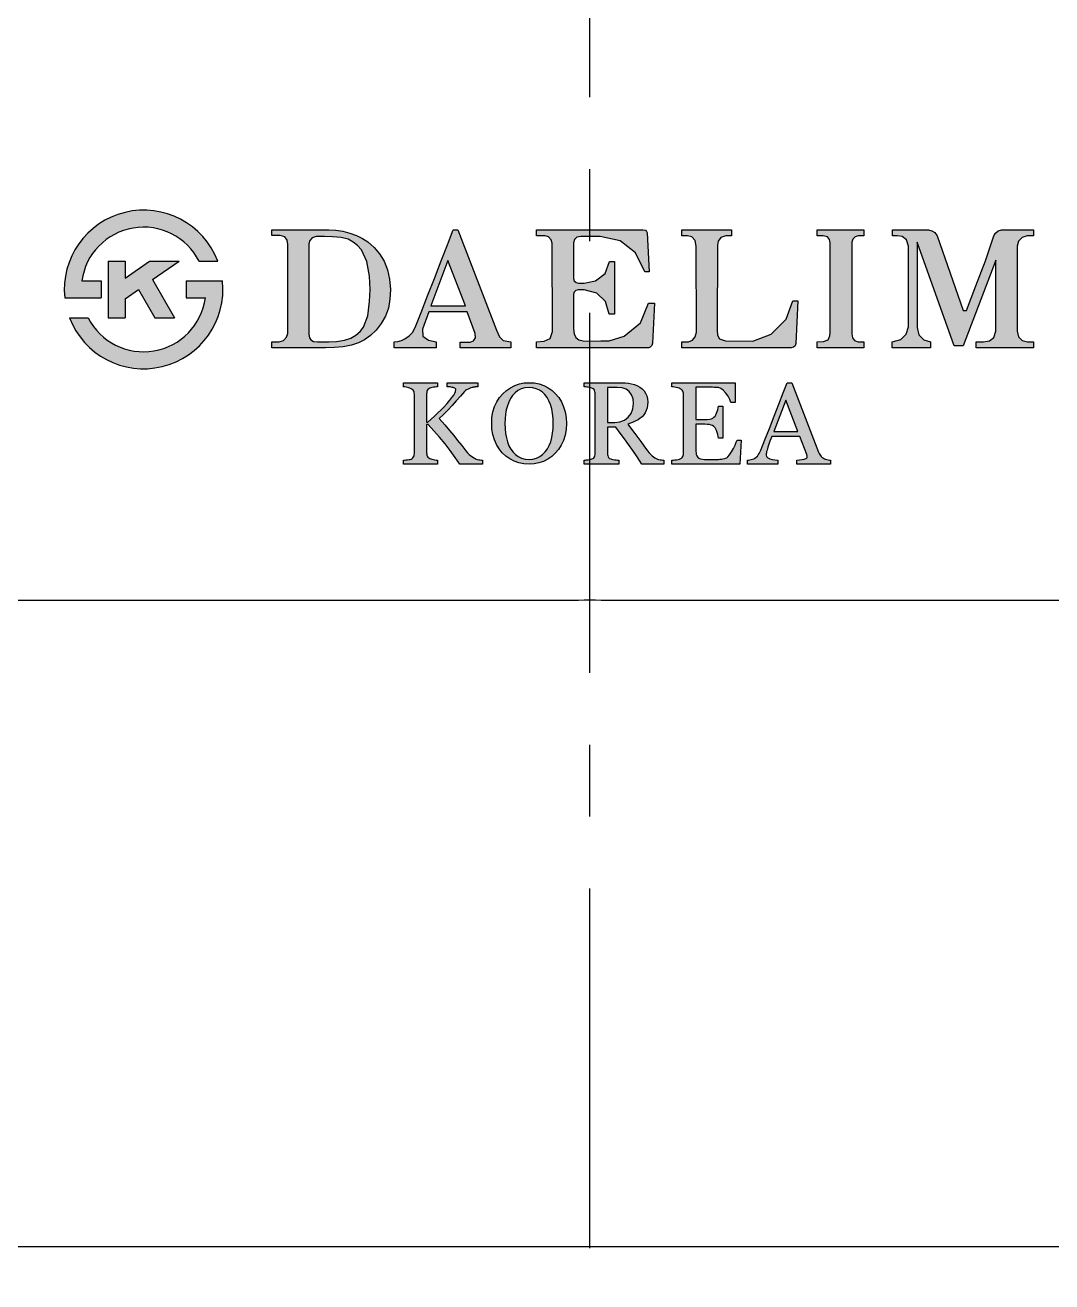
# Model space of a CAD drawing. Header units: millimetres. Extents: x 14523 to 15117, y 3069 to 3489.
# Drawn here: x 14933.54 to 14956.18, y 3210.59 to 3238.32 of the extents above; entities that cross this region are included whole.
import ezdxf

# ---------------------------------------------------------------- set-up
doc = ezdxf.new("R2010")
doc.units = ezdxf.units.MM
doc.header["$LTSCALE"] = 0.25
doc.linetypes.add('CENTER', pattern=[50.8, 31.75, -6.35, 6.35, -6.35])
doc.layers.get('0').update_dxf_attribs({"color": 2})
for name, color, linetype in [('CENTER', 1, 'CENTER'), ('D', 2, 'Continuous'), ('DWG', 7, 'Continuous')]:
    doc.layers.add(name, color=color, linetype=linetype)

# ---------------------------------------------------------------- blocks, each defined once
blk = doc.blocks.new('A$C1C43277A')
at = {"layer": 'D'}
h = blk.add_hatch(color=256, dxfattribs=at)
h.paths.add_polyline_path([(3.49, 4.045), (2.687, 4.045), (2.687, 3.67), (3.112, 3.67, -0.734082), (0.525, 3.232), (0.115, 3.232, 0.878721)])
h.paths.add_polyline_path([(2, 3.232), (2.433, 3.232), (1.947, 4.073), (2.362, 4.364), (1.709, 4.364), (1.344, 4.109), (1.344, 4.364), (0.969, 4.364), (0.969, 3.232), (1.344, 3.232), (1.344, 3.651), (1.639, 3.857)])
h.paths.add_polyline_path([(2.362, 4.364), (2.531, 4.482), (1.877, 4.482), (1.709, 4.364)], flags=17)
h.paths.add_polyline_path([(1.344, 4.364), (1.344, 4.482), (0.969, 4.482), (0.969, 4.364)], flags=17)
h.paths.add_polyline_path([(0.812, 3.67), (0.812, 4.045), (0.388, 4.045, -0.0602), (0.472, 4.364), (0.075, 4.364, 0.100585), (0.01, 3.67)])
h.paths.add_polyline_path([(2.975, 4.482), (3.385, 4.482, 0.714944), (0.075, 4.364), (0.472, 4.364, -0.645362)])
h = blk.add_hatch(color=256, dxfattribs=at)
h.paths.add_polyline_path([(5.764, 2.572), (5.954, 2.575), (6.153, 2.589), (6.336, 2.625), (6.489, 2.68), (6.623, 2.749), (6.754, 2.839), (6.88, 2.959), (6.991, 3.106), (7.083, 3.265), (7.149, 3.442), (7.183, 3.641), (7.193, 3.857), (7.176, 4.085), (7.129, 4.292), (7.1, 4.365), (6.695, 4.365), (6.731, 4.148), (6.744, 3.859), (6.736, 3.588), (6.698, 3.274), (6.603, 3.026), (6.524, 2.931), (6.43, 2.847), (6.321, 2.781), (6.178, 2.736), (6.005, 2.711), (5.837, 2.704), (5.704, 2.702), (5.585, 2.701), (5.495, 2.706), (5.441, 2.743), (5.409, 2.787), (5.398, 2.869), (5.398, 4.364), (4.929, 4.364), (4.929, 2.887), (4.902, 2.801), (4.833, 2.731), (4.74, 2.702), (4.579, 2.703), (4.579, 2.572)])
h.paths.add_polyline_path([(5.398, 4.364), (5.398, 4.865), (5.414, 4.935), (5.465, 4.996), (5.557, 5.022), (5.622, 5.023), (5.686, 5.024), (5.742, 5.024), (5.916, 5.021), (6.106, 5.006), (6.262, 4.965), (6.374, 4.902), (6.471, 4.825), (6.558, 4.734), (6.676, 4.476), (6.695, 4.365), (7.1, 4.365), (7.054, 4.478), (6.956, 4.643), (6.836, 4.785), (6.695, 4.905), (6.576, 4.981), (6.444, 5.046), (6.299, 5.1), (6.147, 5.141), (5.993, 5.164), (5.837, 5.172), (4.579, 5.172), (4.579, 5.049), (4.761, 5.048), (4.862, 5.02), (4.915, 4.948), (4.929, 4.848), (4.929, 4.364)])
h = blk.add_hatch(color=256, dxfattribs=at)
h.paths.add_polyline_path([(9.063, 2.886), (9.072, 2.792), (9.028, 2.724), (8.956, 2.697), (8.73, 2.696), (8.73, 2.572), (9.849, 2.572), (9.849, 2.701), (9.683, 2.73), (9.598, 2.815), (9.537, 2.961), (8.995, 4.365), (8.514, 4.365), (8.852, 3.496), (8.082, 3.496), (8.413, 4.365), (8.266, 4.365), (8.164, 4.101), (8.013, 3.713), (7.871, 3.352), (7.737, 3.017), (7.681, 2.908), (7.611, 2.834), (7.512, 2.764), (7.439, 2.733), (7.354, 2.712), (7.274, 2.701), (7.274, 2.572), (8.206, 2.572), (8.206, 2.701), (8.031, 2.735), (7.91, 2.826), (7.899, 2.981), (8.043, 3.365), (8.888, 3.365)])
h.paths.add_polyline_path([(8.995, 4.365), (8.683, 5.172), (8.58, 5.172), (8.452, 4.845), (8.314, 4.487), (8.266, 4.365), (8.413, 4.365), (8.463, 4.496), (8.514, 4.365)])
blk.add_hatch(color=256, dxfattribs=at).paths.add_polyline_path([(12.89, 2.572), (12.065, 2.572), (11.24, 2.572), (10.416, 2.572), (10.416, 2.702), (10.584, 2.717), (10.717, 2.773), (10.771, 2.926), (10.762, 4.876), (10.74, 4.955), (10.684, 5.015), (10.61, 5.04), (10.416, 5.042), (10.416, 5.172), (12.77, 5.172), (12.817, 5.162), (12.845, 5.139), (12.856, 5.106), (12.9, 4.248), (12.802, 4.248), (12.597, 4.664), (12.258, 4.932), (11.821, 5.028), (11.395, 5.028), (11.305, 5.008), (11.251, 4.96), (11.231, 4.887), (11.231, 4.1), (11.248, 4.049), (11.289, 4.01), (11.339, 3.994), (11.469, 3.994), (11.717, 4.047), (11.928, 4.207), (12.028, 4.477), (12.134, 4.477), (12.134, 3.312), (12.015, 3.312), (11.938, 3.589), (11.745, 3.777), (11.469, 3.846), (11.337, 3.846), (11.284, 3.831), (11.247, 3.797), (11.231, 3.752), (11.231, 3.065), (11.233, 2.992), (11.238, 2.931), (11.247, 2.88), (11.286, 2.799), (11.353, 2.743), (11.445, 2.722), (11.595, 2.719), (11.836, 2.721), (12.017, 2.722), (12.352, 2.829), (12.71, 3.119), (12.887, 3.553), (13.019, 3.553), (12.978, 2.673), (12.961, 2.622), (12.924, 2.586)])
h = blk.add_hatch(color=256, dxfattribs=at)
h.paths.add_polyline_path([(16.033, 2.572), (16.084, 2.582), (16.119, 2.611), (16.134, 2.665), (16.183, 3.608), (16.069, 3.608), (15.925, 3.201), (15.593, 2.87), (15.188, 2.719), (14.588, 2.722), (14.455, 2.765), (14.408, 2.85), (14.403, 2.96), (14.405, 4.365), (13.942, 4.365), (13.943, 2.911), (13.919, 2.812), (13.857, 2.74), (13.768, 2.702), (13.619, 2.702), (13.619, 2.572)])
h.paths.add_polyline_path([(14.405, 4.365), (14.405, 4.836), (14.42, 4.922), (14.481, 5.003), (14.59, 5.041), (14.717, 5.042), (14.717, 5.172), (13.619, 5.172), (13.619, 5.042), (13.748, 5.041), (13.84, 5.015), (13.913, 4.939), (13.941, 4.812), (13.942, 4.365)])
h = blk.add_hatch(color=256, dxfattribs=at)
h.paths.add_polyline_path([(19.628, 2.614), (19.826, 2.614), (20.498, 4.366), (20.271, 4.366), (20.107, 3.939), (19.897, 3.394), (19.83, 3.392), (19.489, 4.366), (19.001, 4.366)])
h.paths.add_polyline_path([(19.489, 4.366), (19.253, 5.042), (19.202, 5.112), (19.136, 5.154), (19.06, 5.172), (18.27, 5.172), (18.27, 5.042), (18.372, 5.043), (18.483, 5.024), (18.58, 4.953), (18.621, 4.809), (18.621, 4.366), (18.809, 4.366), (18.809, 4.903), (19.001, 4.366)])
h.paths.add_polyline_path([(19.105, 2.572), (19.105, 2.702), (18.962, 2.746), (18.852, 2.854), (18.809, 3.015), (18.809, 3.323), (18.809, 4.366), (18.621, 4.366), (18.62, 3.033), (18.572, 2.867), (18.45, 2.753), (18.261, 2.702), (18.261, 2.572)])
h.paths.add_polyline_path([(21.378, 2.572), (21.378, 2.702), (21.244, 2.703), (21.127, 2.731), (21.049, 2.812), (21.021, 2.939), (21.021, 4.366), (20.549, 4.366), (20.544, 2.939), (20.506, 2.799), (20.408, 2.723), (20.272, 2.701), (20.112, 2.702), (20.112, 2.572)])
h.paths.add_polyline_path([(21.021, 4.366), (21.021, 4.813), (21.049, 4.926), (21.125, 5.006), (21.24, 5.039), (21.378, 5.042), (21.378, 5.172), (20.67, 5.172), (20.6, 5.148), (20.54, 5.102), (20.505, 5.041), (20.318, 4.488), (20.271, 4.366), (20.498, 4.366), (20.549, 4.5), (20.549, 4.366)])
h.paths.add_polyline_path([(17.638, 2.572), (17.638, 2.702), (17.513, 2.703), (17.43, 2.729), (17.384, 2.79), (17.369, 2.876), (17.371, 4.366), (16.891, 4.366), (16.891, 2.915), (16.886, 2.835), (16.848, 2.747), (16.746, 2.705), (16.603, 2.702), (16.603, 2.572)])
h.paths.add_polyline_path([(17.371, 4.366), (17.372, 4.903), (17.391, 4.97), (17.441, 5.021), (17.511, 5.041), (17.638, 5.042), (17.638, 5.172), (16.603, 5.172), (16.603, 5.042), (16.74, 5.041), (16.832, 5.016), (16.878, 4.956), (16.891, 4.887), (16.891, 4.366)])
h = blk.add_hatch(color=256, dxfattribs=at)
h.paths.add_polyline_path([(10.963, 0.421), (11.013, 0.527), (11.049, 0.642), (11.071, 0.766), (11.078, 0.898), (11.071, 1.03), (11.05, 1.154), (11.014, 1.269), (10.966, 1.376), (10.906, 1.471), (10.836, 1.556), (10.758, 1.627), (10.671, 1.687), (10.575, 1.736), (10.472, 1.772), (10.364, 1.793), (10.252, 1.8), (10.144, 1.793), (10.039, 1.772), (9.937, 1.737), (9.841, 1.689), (9.753, 1.628), (9.673, 1.556), (9.602, 1.471), (9.541, 1.376), (9.493, 1.272), (9.456, 1.157), (9.434, 1.033), (9.427, 0.898), (9.434, 0.773), (9.455, 0.654), (9.489, 0.54), (9.536, 0.433), (9.593, 0.338), (9.661, 0.255), (9.738, 0.18), (9.825, 0.118), (9.921, 0.067), (10.026, 0.03), (10.136, 0.008), (10.252, 0), (10.363, 0.007), (10.468, 0.028), (10.57, 0.063), (10.665, 0.111), (10.752, 0.171), (10.831, 0.242), (10.903, 0.326)])
h.paths.add_polyline_path([(10.754, 0.587), (10.73, 0.498), (10.697, 0.415), (10.656, 0.338), (10.608, 0.271), (10.551, 0.214), (10.486, 0.169), (10.414, 0.135), (10.336, 0.115), (10.252, 0.108), (10.165, 0.114), (10.086, 0.134), (10.015, 0.168), (9.953, 0.213), (9.898, 0.268), (9.851, 0.334), (9.809, 0.41), (9.776, 0.494), (9.752, 0.584), (9.734, 0.681), (9.723, 0.786), (9.72, 0.898), (9.723, 1.001), (9.733, 1.102), (9.749, 1.198), (9.773, 1.29), (9.803, 1.373), (9.84, 1.448), (9.887, 1.517), (9.942, 1.576), (10.006, 1.626), (10.078, 1.663), (10.161, 1.685), (10.252, 1.692), (10.336, 1.686), (10.412, 1.667), (10.483, 1.635), (10.546, 1.591), (10.601, 1.538), (10.649, 1.474), (10.69, 1.4), (10.724, 1.316), (10.751, 1.222), (10.77, 1.121), (10.781, 1.013), (10.785, 0.898), (10.782, 0.787), (10.772, 0.684)], flags=16)
h.paths.add_polyline_path([(8.399, 0.449), (8.514, 0.3), (8.622, 0.15), (8.723, 0), (9.228, 0), (9.228, 0.09), (9.204, 0.092), (9.176, 0.095), (9.145, 0.1), (9.114, 0.107), (9.086, 0.115), (9.063, 0.126), (9.035, 0.141), (9.004, 0.162), (8.969, 0.187), (8.933, 0.218), (8.896, 0.254), (8.86, 0.297), (8.767, 0.414), (8.677, 0.526), (8.591, 0.633), (8.5, 0.745), (8.393, 0.87), (8.272, 1.008), (8.366, 1.099), (8.46, 1.195), (8.554, 1.298), (8.647, 1.402), (8.738, 1.505), (8.827, 1.605), (8.849, 1.626), (8.875, 1.644), (8.905, 1.66), (8.936, 1.674), (8.967, 1.684), (8.997, 1.692), (9.014, 1.696), (9.029, 1.699), (9.043, 1.701), (9.054, 1.703), (9.066, 1.705), (9.078, 1.706), (9.089, 1.707), (9.098, 1.708), (9.111, 1.709), (9.124, 1.71), (9.124, 1.8), (8.449, 1.8), (8.449, 1.71), (8.462, 1.709), (8.477, 1.708), (8.494, 1.707), (8.514, 1.705), (8.535, 1.702), (8.558, 1.697), (8.577, 1.692), (8.595, 1.685), (8.612, 1.678), (8.625, 1.669), (8.633, 1.659), (8.635, 1.647), (8.63, 1.609), (8.615, 1.568), (8.589, 1.524), (8.552, 1.473), (8.503, 1.411), (8.442, 1.34), (8.38, 1.27), (8.313, 1.201), (8.242, 1.131), (8.168, 1.062), (8.093, 0.995), (8.017, 0.93), (7.992, 0.93), (7.992, 1.551), (7.994, 1.579), (7.999, 1.604), (8.007, 1.629), (8.02, 1.65), (8.04, 1.667), (8.066, 1.68), (8.086, 1.686), (8.112, 1.692), (8.144, 1.699), (8.178, 1.704), (8.207, 1.708), (8.233, 1.71), (8.233, 1.8), (7.486, 1.8), (7.486, 1.71), (7.511, 1.707), (7.538, 1.702), (7.568, 1.695), (7.598, 1.686), (7.625, 1.676), (7.649, 1.666), (7.675, 1.651), (7.694, 1.633), (7.707, 1.614), (7.715, 1.591), (7.72, 1.566), (7.722, 1.539), (7.722, 0.24), (7.72, 0.211), (7.714, 0.185), (7.704, 0.162), (7.691, 0.142), (7.672, 0.126), (7.649, 0.113), (7.631, 0.107), (7.604, 0.102), (7.571, 0.098), (7.536, 0.095), (7.508, 0.092), (7.486, 0.09), (7.486, 0), (8.233, 0), (8.233, 0.09), (8.206, 0.092), (8.176, 0.097), (8.141, 0.104), (8.108, 0.112), (8.083, 0.119), (8.066, 0.126), (8.041, 0.14), (8.021, 0.158), (8.008, 0.179), (7.999, 0.202), (7.994, 0.227), (7.992, 0.254), (7.992, 0.88), (8.025, 0.88), (8.153, 0.739), (8.278, 0.595)])
h = blk.add_hatch(color=256, dxfattribs=at)
h.paths.add_polyline_path([(14.897, 0), (14.931, 0.53), (14.84, 0.53), (14.823, 0.484), (14.796, 0.424), (14.758, 0.348), (14.716, 0.273), (14.675, 0.211), (14.636, 0.164), (14.618, 0.15), (14.594, 0.137), (14.563, 0.127), (14.529, 0.12), (14.495, 0.113), (14.463, 0.109), (14.429, 0.106), (14.391, 0.104), (14.348, 0.104), (14.305, 0.104), (14.268, 0.104), (14.237, 0.104), (14.173, 0.105), (14.118, 0.107), (14.075, 0.111), (14.039, 0.118), (14.009, 0.128), (13.985, 0.142), (13.965, 0.161), (13.95, 0.184), (13.94, 0.213), (13.934, 0.248), (13.93, 0.291), (13.929, 0.341), (13.929, 0.882), (14.132, 0.882), (14.183, 0.88), (14.228, 0.875), (14.265, 0.866), (14.297, 0.853), (14.327, 0.831), (14.354, 0.802), (14.37, 0.777), (14.385, 0.745), (14.4, 0.704), (14.413, 0.659), (14.422, 0.616), (14.428, 0.575), (14.523, 0.575), (14.523, 1.279), (14.428, 1.279), (14.422, 1.242), (14.413, 1.203), (14.402, 1.163), (14.388, 1.124), (14.372, 1.092), (14.354, 1.064), (14.33, 1.038), (14.303, 1.018), (14.275, 1.003), (14.239, 0.993), (14.191, 0.986), (14.132, 0.984), (13.929, 0.984), (13.929, 1.7), (14.212, 1.7), (14.257, 1.7), (14.298, 1.699), (14.336, 1.697), (14.371, 1.695), (14.402, 1.693), (14.43, 1.69), (14.482, 1.672), (14.535, 1.632), (14.591, 1.571), (14.64, 1.5), (14.677, 1.432), (14.7, 1.366), (14.796, 1.366), (14.796, 1.8), (13.402, 1.8), (13.402, 1.71), (13.428, 1.707), (13.458, 1.702), (13.494, 1.695), (13.53, 1.686), (13.561, 1.676), (13.587, 1.666), (13.613, 1.651), (13.632, 1.633), (13.645, 1.613), (13.653, 1.59), (13.657, 1.566), (13.659, 1.539), (13.659, 0.245), (13.657, 0.215), (13.652, 0.19), (13.643, 0.168), (13.63, 0.149), (13.611, 0.132), (13.587, 0.118), (13.569, 0.112), (13.541, 0.107), (13.504, 0.101), (13.465, 0.096), (13.431, 0.092), (13.402, 0.09), (13.402, 0)])
h.paths.add_polyline_path([(12.634, 0.161), (12.738, 0), (13.223, 0), (13.223, 0.09), (13.199, 0.092), (13.171, 0.095), (13.14, 0.1), (13.109, 0.107), (13.081, 0.115), (13.058, 0.126), (13.028, 0.142), (12.998, 0.162), (12.968, 0.184), (12.937, 0.213), (12.903, 0.251), (12.867, 0.297), (12.786, 0.406), (12.714, 0.504), (12.651, 0.59), (12.587, 0.676), (12.513, 0.775), (12.43, 0.887), (12.492, 0.907), (12.551, 0.929), (12.606, 0.955), (12.657, 0.983), (12.702, 1.014), (12.743, 1.049), (12.77, 1.079), (12.77, 1.637), (12.745, 1.664), (12.696, 1.701), (12.64, 1.733), (12.579, 1.758), (12.514, 1.777), (12.446, 1.79), (12.375, 1.797), (12.3, 1.8), (11.469, 1.8), (11.469, 1.71), (11.495, 1.707), (11.523, 1.703), (11.555, 1.698), (11.587, 1.691), (11.615, 1.684), (11.638, 1.677), (11.665, 1.663), (11.685, 1.646), (11.697, 1.625), (11.705, 1.601), (11.709, 1.575), (11.71, 1.546), (11.71, 0.245), (11.708, 0.214), (11.703, 0.187), (11.693, 0.164), (11.679, 0.144), (11.661, 0.128), (11.638, 0.116), (11.619, 0.109), (11.592, 0.104), (11.557, 0.099), (11.522, 0.095), (11.493, 0.092), (11.469, 0.09), (11.469, 0), (12.23, 0), (12.23, 0.09), (12.202, 0.092), (12.17, 0.095), (12.134, 0.099), (12.1, 0.104), (12.073, 0.11), (12.054, 0.116), (12.027, 0.129), (12.007, 0.146), (11.994, 0.167), (11.987, 0.19), (11.982, 0.216), (11.981, 0.245), (11.981, 0.816), (12.165, 0.816), (12.263, 0.687), (12.357, 0.56), (12.447, 0.436), (12.537, 0.306)])
h.paths.add_polyline_path([(12.354, 0.975), (12.257, 0.937), (12.147, 0.925), (11.981, 0.925), (11.981, 1.697), (12.196, 1.697), (12.302, 1.687), (12.39, 1.655), (12.461, 1.602), (12.513, 1.53), (12.545, 1.444), (12.555, 1.342), (12.542, 1.223), (12.503, 1.121), (12.438, 1.037)], flags=16)
h.paths.add_polyline_path([(12.837, 1.187), (12.854, 1.243), (12.865, 1.305), (12.869, 1.371), (12.863, 1.445), (12.848, 1.51), (12.822, 1.569), (12.787, 1.62), (12.77, 1.637), (12.77, 1.079), (12.781, 1.091), (12.812, 1.137)], flags=17)
h = blk.add_hatch(color=256, dxfattribs=at)
h.paths.add_polyline_path([(16.898, 0), (16.898, 0.089), (16.875, 0.091), (16.85, 0.095), (16.82, 0.102), (16.791, 0.11), (16.767, 0.12), (16.745, 0.131), (16.719, 0.151), (16.697, 0.17), (16.679, 0.19), (16.664, 0.212), (16.65, 0.239), (16.637, 0.269), (16.045, 1.8), (15.945, 1.8), (15.857, 1.573), (15.761, 1.326), (15.657, 1.058), (15.552, 0.79), (15.454, 0.54), (15.362, 0.308), (15.344, 0.268), (15.326, 0.234), (15.308, 0.206), (15.287, 0.181), (15.261, 0.158), (15.23, 0.135), (15.208, 0.123), (15.181, 0.112), (15.15, 0.103), (15.12, 0.096), (15.093, 0.092), (15.069, 0.089), (15.069, 0), (15.737, 0), (15.737, 0.089), (15.673, 0.095), (15.614, 0.105), (15.559, 0.121), (15.516, 0.142), (15.489, 0.168), (15.481, 0.199), (15.481, 0.214), (15.483, 0.233), (15.487, 0.254), (15.492, 0.279), (15.5, 0.308), (15.509, 0.342), (15.521, 0.379), (15.534, 0.419), (15.549, 0.462), (15.565, 0.508), (15.584, 0.558), (15.606, 0.614), (16.227, 0.614), (16.375, 0.217), (16.38, 0.203), (16.383, 0.183), (16.385, 0.168), (16.385, 0.16), (16.378, 0.143), (16.357, 0.127), (16.321, 0.114), (16.274, 0.103), (16.22, 0.094), (16.159, 0.089), (16.159, 0)])
h.paths.add_polyline_path([(16.182, 0.725), (15.649, 0.725), (15.913, 1.414)], flags=16)
at = {"color": 2}
for p, q in [((4.579, 5.049), (4.579, 5.172)), ((4.579, 5.172), (5.837, 5.172)), ((4.761, 5.048), (4.579, 5.049)), ((4.862, 5.02), (4.761, 5.048)), ((4.915, 4.948), (4.862, 5.02)), ((5.465, 4.996), (5.414, 4.935)), ((5.557, 5.022), (5.465, 4.996)), ((5.622, 5.023), (5.557, 5.022)), ((5.686, 5.024), (5.622, 5.023)), ((5.742, 5.024), (5.686, 5.024)), ((5.916, 5.021), (5.742, 5.024)), ((5.837, 5.172), (5.993, 5.164)), ((6.106, 5.006), (5.916, 5.021)), ((5.993, 5.164), (6.147, 5.141)), ((6.262, 4.965), (6.106, 5.006)), ((6.147, 5.141), (6.299, 5.1)), ((6.299, 5.1), (6.444, 5.046)), ((6.444, 5.046), (6.576, 4.981)), ((8.452, 4.845), (8.58, 5.172)), ((8.58, 5.172), (8.683, 5.172)), ((8.683, 5.172), (9.537, 2.961)), ((10.416, 5.172), (12.77, 5.172)), ((10.416, 5.042), (10.416, 5.172)), ((10.61, 5.04), (10.416, 5.042)), ((10.684, 5.015), (10.61, 5.04)), ((10.74, 4.955), (10.684, 5.015)), ((11.305, 5.008), (11.251, 4.96)), ((11.395, 5.028), (11.305, 5.008)), ((11.821, 5.028), (11.395, 5.028)), ((12.258, 4.932), (11.821, 5.028)), ((12.77, 5.172), (12.817, 5.162)), ((12.817, 5.162), (12.845, 5.139)), ((12.845, 5.139), (12.856, 5.106)), ((12.856, 5.106), (12.9, 4.248)), ((13.619, 5.172), (14.717, 5.172)), ((13.619, 5.042), (13.619, 5.172)), ((13.748, 5.041), (13.619, 5.042)), ((13.84, 5.015), (13.748, 5.041)), ((13.913, 4.939), (13.84, 5.015)), ((14.481, 5.003), (14.42, 4.922)), ((14.59, 5.041), (14.481, 5.003)), ((14.717, 5.042), (14.59, 5.041)), ((14.717, 5.172), (14.717, 5.042)), ((16.603, 5.172), (17.638, 5.172)), ((16.603, 5.042), (16.603, 5.172)), ((16.74, 5.041), (16.603, 5.042)), ((16.832, 5.016), (16.74, 5.041)), ((16.878, 4.956), (16.832, 5.016)), ((17.441, 5.021), (17.391, 4.97)), ((17.511, 5.041), (17.441, 5.021)), ((17.638, 5.042), (17.511, 5.041)), ((17.638, 5.172), (17.638, 5.042)), ((18.27, 5.172), (19.06, 5.172)), ((18.27, 5.042), (18.27, 5.172)), ((18.372, 5.043), (18.27, 5.042)), ((18.483, 5.024), (18.372, 5.043)), ((18.58, 4.953), (18.483, 5.024)), ((19.06, 5.172), (19.136, 5.154)), ((19.136, 5.154), (19.202, 5.112)), ((19.202, 5.112), (19.253, 5.042)), ((19.253, 5.042), (19.83, 3.392)), ((20.318, 4.488), (20.505, 5.041)), ((20.505, 5.041), (20.54, 5.102)), ((20.54, 5.102), (20.6, 5.148)), ((20.6, 5.148), (20.67, 5.172)), ((20.67, 5.172), (21.378, 5.172)), ((21.125, 5.006), (21.049, 4.926)), ((21.24, 5.039), (21.125, 5.006)), ((21.378, 5.042), (21.24, 5.039)), ((21.378, 5.172), (21.378, 5.042)), ((4.929, 4.848), (4.915, 4.948)), ((4.929, 2.887), (4.929, 4.848)), ((5.414, 4.935), (5.398, 4.865)), ((5.398, 4.865), (5.398, 2.869)), ((6.374, 4.902), (6.262, 4.965)), ((6.471, 4.825), (6.374, 4.902)), ((6.558, 4.734), (6.471, 4.825)), ((6.676, 4.476), (6.558, 4.734)), ((6.576, 4.981), (6.695, 4.905)), ((6.695, 4.905), (6.836, 4.785)), ((6.836, 4.785), (6.956, 4.643)), ((8.314, 4.487), (8.452, 4.845)), ((10.762, 4.876), (10.74, 4.955)), ((10.771, 2.926), (10.762, 4.876)), ((11.251, 4.96), (11.231, 4.887)), ((11.231, 4.887), (11.231, 4.1)), ((12.597, 4.664), (12.258, 4.932)), ((13.941, 4.812), (13.913, 4.939)), ((13.943, 2.911), (13.941, 4.812)), ((14.405, 4.836), (14.403, 2.96)), ((14.42, 4.922), (14.405, 4.836)), ((16.891, 4.887), (16.878, 4.956)), ((16.891, 2.915), (16.891, 4.887)), ((17.372, 4.903), (17.369, 2.876)), ((17.391, 4.97), (17.372, 4.903)), ((18.621, 4.809), (18.58, 4.953)), ((18.62, 3.033), (18.621, 4.809)), ((19.628, 2.614), (18.809, 4.903)), ((18.809, 4.903), (18.809, 3.323)), ((21.049, 4.926), (21.021, 4.813)), ((21.021, 4.813), (21.021, 2.939)), ((6.731, 4.148), (6.676, 4.476)), ((6.956, 4.643), (7.054, 4.478)), ((7.054, 4.478), (7.129, 4.292)), ((8.463, 4.496), (8.082, 3.496)), ((8.164, 4.101), (8.314, 4.487)), ((8.852, 3.496), (8.463, 4.496)), ((11.928, 4.207), (12.028, 4.477)), ((12.028, 4.477), (12.134, 4.477)), ((12.134, 4.477), (12.134, 3.312)), ((12.802, 4.248), (12.597, 4.664)), ((20.549, 4.5), (19.826, 2.614)), ((20.107, 3.939), (20.318, 4.488)), ((20.544, 2.939), (20.549, 4.5)), ((7.129, 4.292), (7.176, 4.085)), ((11.717, 4.047), (11.928, 4.207)), ((12.9, 4.248), (12.802, 4.248)), ((6.744, 3.859), (6.731, 4.148)), ((7.176, 4.085), (7.193, 3.857)), ((8.013, 3.713), (8.164, 4.101)), ((11.231, 4.1), (11.248, 4.049)), ((11.248, 4.049), (11.289, 4.01)), ((11.289, 4.01), (11.339, 3.994)), ((11.339, 3.994), (11.469, 3.994)), ((11.469, 3.994), (11.717, 4.047)), ((19.897, 3.394), (20.107, 3.939)), ((6.736, 3.588), (6.744, 3.859)), ((7.183, 3.641), (7.149, 3.442)), ((7.193, 3.857), (7.183, 3.641)), ((7.871, 3.352), (8.013, 3.713)), ((11.247, 3.797), (11.231, 3.752)), ((11.231, 3.752), (11.231, 3.065)), ((11.284, 3.831), (11.247, 3.797)), ((11.337, 3.846), (11.284, 3.831)), ((11.469, 3.846), (11.337, 3.846)), ((11.745, 3.777), (11.469, 3.846)), ((11.938, 3.589), (11.745, 3.777)), ((15.925, 3.201), (16.069, 3.608)), ((16.069, 3.608), (16.183, 3.608)), ((16.183, 3.608), (16.134, 2.665)), ((6.698, 3.274), (6.736, 3.588)), ((7.149, 3.442), (7.083, 3.265)), ((7.737, 3.017), (7.871, 3.352)), ((8.043, 3.365), (7.899, 2.981)), ((8.888, 3.365), (8.043, 3.365)), ((8.082, 3.496), (8.852, 3.496)), ((9.063, 2.886), (8.888, 3.365)), ((12.015, 3.312), (11.938, 3.589)), ((12.71, 3.119), (12.887, 3.553)), ((12.887, 3.553), (13.019, 3.553)), ((13.019, 3.553), (12.978, 2.673)), ((19.83, 3.392), (19.897, 3.394)), ((6.603, 3.026), (6.698, 3.274)), ((6.991, 3.106), (6.88, 2.959)), ((7.083, 3.265), (6.991, 3.106)), ((11.231, 3.065), (11.233, 2.992)), ((12.134, 3.312), (12.015, 3.312)), ((12.352, 2.829), (12.71, 3.119)), ((15.593, 2.87), (15.925, 3.201)), ((18.809, 3.323), (18.809, 3.015)), ((4.833, 2.731), (4.902, 2.801)), ((4.902, 2.801), (4.929, 2.887)), ((5.398, 2.869), (5.409, 2.787)), ((5.409, 2.787), (5.441, 2.743)), ((6.178, 2.736), (6.321, 2.781)), ((6.321, 2.781), (6.43, 2.847)), ((6.43, 2.847), (6.524, 2.931)), ((6.524, 2.931), (6.603, 3.026)), ((6.754, 2.839), (6.623, 2.749)), ((6.88, 2.959), (6.754, 2.839)), ((7.512, 2.764), (7.611, 2.834)), ((7.611, 2.834), (7.681, 2.908)), ((7.681, 2.908), (7.737, 3.017)), ((7.899, 2.981), (7.91, 2.826)), ((7.91, 2.826), (8.031, 2.735)), ((9.028, 2.724), (9.072, 2.792)), ((9.072, 2.792), (9.063, 2.886)), ((9.537, 2.961), (9.598, 2.815)), ((9.598, 2.815), (9.683, 2.73)), ((10.717, 2.773), (10.771, 2.926)), ((11.233, 2.992), (11.238, 2.931)), ((11.238, 2.931), (11.247, 2.88)), ((11.247, 2.88), (11.286, 2.799)), ((11.286, 2.799), (11.353, 2.743)), ((12.017, 2.722), (12.352, 2.829)), ((13.857, 2.74), (13.919, 2.812)), ((13.919, 2.812), (13.943, 2.911)), ((14.403, 2.96), (14.408, 2.85)), ((14.408, 2.85), (14.455, 2.765)), ((15.188, 2.719), (15.593, 2.87)), ((16.848, 2.747), (16.886, 2.835)), ((16.886, 2.835), (16.891, 2.915)), ((17.369, 2.876), (17.384, 2.79)), ((17.384, 2.79), (17.43, 2.729)), ((18.45, 2.753), (18.572, 2.867)), ((18.572, 2.867), (18.62, 3.033)), ((18.809, 3.015), (18.852, 2.854)), ((18.852, 2.854), (18.962, 2.746)), ((20.408, 2.723), (20.506, 2.799)), ((20.506, 2.799), (20.544, 2.939)), ((21.021, 2.939), (21.049, 2.812)), ((21.049, 2.812), (21.127, 2.731)), ((4.579, 2.703), (4.74, 2.702)), ((4.579, 2.572), (4.579, 2.703)), ((5.764, 2.572), (4.579, 2.572)), ((4.74, 2.702), (4.833, 2.731)), ((5.441, 2.743), (5.495, 2.706)), ((5.495, 2.706), (5.585, 2.701)), ((5.585, 2.701), (5.704, 2.702)), ((5.704, 2.702), (5.837, 2.704)), ((5.954, 2.575), (5.764, 2.572)), ((5.837, 2.704), (6.005, 2.711)), ((6.153, 2.589), (5.954, 2.575)), ((6.005, 2.711), (6.178, 2.736)), ((6.336, 2.625), (6.153, 2.589)), ((6.489, 2.68), (6.336, 2.625)), ((6.623, 2.749), (6.489, 2.68)), ((7.274, 2.701), (7.354, 2.712)), ((7.274, 2.572), (7.274, 2.701)), ((8.206, 2.572), (7.274, 2.572)), ((7.354, 2.712), (7.439, 2.733)), ((7.439, 2.733), (7.512, 2.764)), ((8.031, 2.735), (8.206, 2.701)), ((8.206, 2.701), (8.206, 2.572)), ((8.73, 2.696), (8.956, 2.697)), ((8.73, 2.572), (8.73, 2.696)), ((9.849, 2.572), (8.73, 2.572)), ((8.956, 2.697), (9.028, 2.724)), ((9.683, 2.73), (9.849, 2.701)), ((9.849, 2.701), (9.849, 2.572)), ((10.416, 2.702), (10.584, 2.717)), ((10.416, 2.572), (10.416, 2.702)), ((11.24, 2.572), (10.416, 2.572)), ((10.584, 2.717), (10.717, 2.773)), ((12.065, 2.572), (11.24, 2.572)), ((11.353, 2.743), (11.445, 2.722)), ((11.445, 2.722), (11.595, 2.719)), ((11.595, 2.719), (11.836, 2.721)), ((11.836, 2.721), (12.017, 2.722)), ((12.89, 2.572), (12.065, 2.572)), ((12.924, 2.586), (12.89, 2.572)), ((12.961, 2.622), (12.924, 2.586)), ((12.978, 2.673), (12.961, 2.622)), ((13.619, 2.702), (13.768, 2.702)), ((13.619, 2.572), (13.619, 2.702)), ((16.033, 2.572), (13.619, 2.572)), ((13.768, 2.702), (13.857, 2.74)), ((14.455, 2.765), (14.588, 2.722)), ((14.588, 2.722), (15.188, 2.719)), ((16.084, 2.582), (16.033, 2.572)), ((16.119, 2.611), (16.084, 2.582)), ((16.134, 2.665), (16.119, 2.611)), ((16.603, 2.702), (16.746, 2.705)), ((16.603, 2.572), (16.603, 2.702)), ((17.638, 2.572), (16.603, 2.572)), ((16.746, 2.705), (16.848, 2.747)), ((17.43, 2.729), (17.513, 2.703)), ((17.513, 2.703), (17.638, 2.702)), ((17.638, 2.702), (17.638, 2.572)), ((18.261, 2.702), (18.45, 2.753)), ((18.261, 2.572), (18.261, 2.702)), ((19.105, 2.572), (18.261, 2.572)), ((18.962, 2.746), (19.105, 2.702)), ((19.105, 2.702), (19.105, 2.572)), ((19.826, 2.614), (19.628, 2.614)), ((20.112, 2.702), (20.272, 2.701)), ((20.112, 2.572), (20.112, 2.702)), ((21.378, 2.572), (20.112, 2.572)), ((20.272, 2.701), (20.408, 2.723)), ((21.127, 2.731), (21.244, 2.703)), ((21.244, 2.703), (21.378, 2.702)), ((21.378, 2.702), (21.378, 2.572)), ((7.486, 1.8), (8.233, 1.8)), ((7.486, 1.71), (7.486, 1.8)), ((7.511, 1.707), (7.486, 1.71)), ((7.538, 1.702), (7.511, 1.707)), ((7.568, 1.695), (7.538, 1.702)), ((7.598, 1.686), (7.568, 1.695)), ((7.625, 1.676), (7.598, 1.686)), ((7.649, 1.666), (7.625, 1.676)), ((7.675, 1.651), (7.649, 1.666)), ((8.04, 1.667), (8.02, 1.65)), ((8.066, 1.68), (8.04, 1.667)), ((8.086, 1.686), (8.066, 1.68)), ((8.112, 1.692), (8.086, 1.686)), ((8.144, 1.699), (8.112, 1.692)), ((8.178, 1.704), (8.144, 1.699)), ((8.207, 1.708), (8.178, 1.704)), ((8.233, 1.71), (8.207, 1.708)), ((8.233, 1.8), (8.233, 1.71)), ((8.449, 1.8), (9.124, 1.8)), ((8.449, 1.71), (8.449, 1.8)), ((8.462, 1.709), (8.449, 1.71)), ((8.477, 1.708), (8.462, 1.709)), ((8.494, 1.707), (8.477, 1.708)), ((8.514, 1.705), (8.494, 1.707)), ((8.535, 1.702), (8.514, 1.705)), ((8.558, 1.697), (8.535, 1.702)), ((8.577, 1.692), (8.558, 1.697)), ((8.595, 1.685), (8.577, 1.692)), ((8.612, 1.678), (8.595, 1.685)), ((8.625, 1.669), (8.612, 1.678)), ((8.633, 1.659), (8.625, 1.669)), ((8.936, 1.674), (8.905, 1.66)), ((8.967, 1.684), (8.936, 1.674)), ((8.997, 1.692), (8.967, 1.684)), ((9.014, 1.696), (8.997, 1.692)), ((9.029, 1.699), (9.014, 1.696)), ((9.043, 1.701), (9.029, 1.699)), ((9.054, 1.703), (9.043, 1.701)), ((9.066, 1.705), (9.054, 1.703)), ((9.078, 1.706), (9.066, 1.705)), ((9.089, 1.707), (9.078, 1.706)), ((9.098, 1.708), (9.089, 1.707)), ((9.107, 1.709), (9.098, 1.708)), ((9.115, 1.709), (9.107, 1.709)), ((9.12, 1.71), (9.115, 1.709)), ((9.124, 1.71), (9.12, 1.71)), ((9.124, 1.8), (9.124, 1.71)), ((9.753, 1.628), (9.841, 1.689)), ((9.841, 1.689), (9.937, 1.737)), ((9.937, 1.737), (10.039, 1.772)), ((10.039, 1.772), (10.144, 1.793)), ((10.161, 1.685), (10.078, 1.663)), ((10.144, 1.793), (10.252, 1.8)), ((10.252, 1.692), (10.161, 1.685)), ((10.252, 1.8), (10.364, 1.793)), ((10.336, 1.686), (10.252, 1.692)), ((10.412, 1.667), (10.336, 1.686)), ((10.364, 1.793), (10.472, 1.772)), ((10.483, 1.635), (10.412, 1.667)), ((10.472, 1.772), (10.575, 1.736)), ((10.575, 1.736), (10.671, 1.687)), ((10.671, 1.687), (10.758, 1.627)), ((11.469, 1.8), (12.3, 1.8)), ((11.469, 1.71), (11.469, 1.8)), ((11.495, 1.707), (11.469, 1.71)), ((11.523, 1.703), (11.495, 1.707)), ((11.555, 1.698), (11.523, 1.703)), ((11.587, 1.691), (11.555, 1.698)), ((11.615, 1.684), (11.587, 1.691)), ((11.638, 1.677), (11.615, 1.684)), ((11.665, 1.663), (11.638, 1.677)), ((11.981, 1.697), (11.981, 0.925)), ((12.196, 1.697), (11.981, 1.697)), ((12.302, 1.687), (12.196, 1.697)), ((12.3, 1.8), (12.375, 1.797)), ((12.39, 1.655), (12.302, 1.687)), ((12.375, 1.797), (12.446, 1.79)), ((12.446, 1.79), (12.514, 1.777)), ((12.514, 1.777), (12.579, 1.758)), ((12.579, 1.758), (12.64, 1.733)), ((12.64, 1.733), (12.696, 1.701)), ((12.696, 1.701), (12.745, 1.664)), ((12.745, 1.664), (12.787, 1.62)), ((13.402, 1.8), (14.796, 1.8)), ((13.402, 1.71), (13.402, 1.8)), ((13.428, 1.707), (13.402, 1.71)), ((13.458, 1.702), (13.428, 1.707)), ((13.494, 1.695), (13.458, 1.702)), ((13.53, 1.686), (13.494, 1.695)), ((13.561, 1.676), (13.53, 1.686)), ((13.587, 1.666), (13.561, 1.676)), ((13.613, 1.651), (13.587, 1.666)), ((13.929, 1.7), (13.929, 0.984)), ((14.212, 1.7), (13.929, 1.7)), ((14.257, 1.7), (14.212, 1.7)), ((14.298, 1.699), (14.257, 1.7)), ((14.336, 1.697), (14.298, 1.699)), ((14.371, 1.695), (14.336, 1.697)), ((14.402, 1.693), (14.371, 1.695)), ((14.43, 1.69), (14.402, 1.693)), ((14.482, 1.672), (14.43, 1.69)), ((14.535, 1.632), (14.482, 1.672)), ((14.796, 1.8), (14.796, 1.366)), ((15.857, 1.573), (15.945, 1.8)), ((15.945, 1.8), (16.045, 1.8)), ((16.045, 1.8), (16.637, 0.269)), ((7.694, 1.633), (7.675, 1.651)), ((7.707, 1.614), (7.694, 1.633)), ((7.715, 1.591), (7.707, 1.614)), ((7.72, 1.566), (7.715, 1.591)), ((7.722, 1.539), (7.72, 1.566)), ((7.722, 0.24), (7.722, 1.539)), ((7.994, 1.579), (7.992, 1.551)), ((7.992, 1.551), (7.992, 0.93)), ((7.999, 1.604), (7.994, 1.579)), ((8.007, 1.629), (7.999, 1.604)), ((8.02, 1.65), (8.007, 1.629)), ((8.442, 1.34), (8.503, 1.411)), ((8.503, 1.411), (8.552, 1.473)), ((8.552, 1.473), (8.589, 1.524)), ((8.647, 1.402), (8.554, 1.298)), ((8.589, 1.524), (8.615, 1.568)), ((8.615, 1.568), (8.63, 1.609)), ((8.63, 1.609), (8.635, 1.647)), ((8.635, 1.647), (8.633, 1.659)), ((8.738, 1.505), (8.647, 1.402)), ((8.827, 1.605), (8.738, 1.505)), ((8.849, 1.626), (8.827, 1.605)), ((8.875, 1.644), (8.849, 1.626)), ((8.905, 1.66), (8.875, 1.644)), ((9.541, 1.376), (9.602, 1.471)), ((9.602, 1.471), (9.673, 1.556)), ((9.673, 1.556), (9.753, 1.628)), ((9.84, 1.448), (9.803, 1.373)), ((9.887, 1.517), (9.84, 1.448)), ((9.942, 1.576), (9.887, 1.517)), ((10.006, 1.626), (9.942, 1.576)), ((10.078, 1.663), (10.006, 1.626)), ((10.546, 1.591), (10.483, 1.635)), ((10.601, 1.538), (10.546, 1.591)), ((10.649, 1.474), (10.601, 1.538)), ((10.69, 1.4), (10.649, 1.474)), ((10.724, 1.316), (10.69, 1.4)), ((10.758, 1.627), (10.836, 1.556)), ((10.836, 1.556), (10.906, 1.471)), ((10.906, 1.471), (10.966, 1.376)), ((11.685, 1.646), (11.665, 1.663)), ((11.697, 1.625), (11.685, 1.646)), ((11.705, 1.601), (11.697, 1.625)), ((11.709, 1.575), (11.705, 1.601)), ((11.71, 1.546), (11.709, 1.575)), ((11.71, 0.245), (11.71, 1.546)), ((12.461, 1.602), (12.39, 1.655)), ((12.513, 1.53), (12.461, 1.602)), ((12.545, 1.444), (12.513, 1.53)), ((12.555, 1.342), (12.545, 1.444)), ((12.787, 1.62), (12.822, 1.569)), ((12.822, 1.569), (12.848, 1.51)), ((12.848, 1.51), (12.863, 1.445)), ((12.863, 1.445), (12.869, 1.371)), ((13.632, 1.633), (13.613, 1.651)), ((13.645, 1.613), (13.632, 1.633)), ((13.653, 1.59), (13.645, 1.613)), ((13.657, 1.566), (13.653, 1.59)), ((13.659, 1.539), (13.657, 1.566)), ((13.659, 0.245), (13.659, 1.539)), ((14.591, 1.571), (14.535, 1.632)), ((14.64, 1.5), (14.591, 1.571)), ((14.677, 1.432), (14.64, 1.5)), ((14.7, 1.366), (14.677, 1.432)), ((15.913, 1.414), (15.649, 0.725)), ((15.761, 1.326), (15.857, 1.573)), ((16.182, 0.725), (15.913, 1.414)), ((8.168, 1.062), (8.242, 1.131)), ((8.242, 1.131), (8.313, 1.201)), ((8.313, 1.201), (8.38, 1.27)), ((8.46, 1.195), (8.366, 1.099)), ((8.38, 1.27), (8.442, 1.34)), ((8.554, 1.298), (8.46, 1.195)), ((9.434, 1.033), (9.456, 1.157)), ((9.456, 1.157), (9.493, 1.272)), ((9.493, 1.272), (9.541, 1.376)), ((9.749, 1.198), (9.733, 1.102)), ((9.773, 1.29), (9.749, 1.198)), ((9.803, 1.373), (9.773, 1.29)), ((10.751, 1.222), (10.724, 1.316)), ((10.77, 1.121), (10.751, 1.222)), ((10.781, 1.013), (10.77, 1.121)), ((10.966, 1.376), (11.014, 1.269)), ((11.014, 1.269), (11.05, 1.154)), ((11.05, 1.154), (11.071, 1.03)), ((12.438, 1.037), (12.503, 1.121)), ((12.503, 1.121), (12.542, 1.223)), ((12.542, 1.223), (12.555, 1.342)), ((12.812, 1.137), (12.781, 1.091)), ((12.837, 1.187), (12.812, 1.137)), ((12.854, 1.243), (12.837, 1.187)), ((12.865, 1.305), (12.854, 1.243)), ((12.869, 1.371), (12.865, 1.305)), ((14.372, 1.092), (14.388, 1.124)), ((14.388, 1.124), (14.402, 1.163)), ((14.402, 1.163), (14.413, 1.203)), ((14.413, 1.203), (14.422, 1.242)), ((14.422, 1.242), (14.428, 1.279)), ((14.428, 1.279), (14.523, 1.279)), ((14.523, 1.279), (14.523, 0.575)), ((14.796, 1.366), (14.7, 1.366)), ((15.657, 1.058), (15.761, 1.326)), ((7.992, 0.93), (8.017, 0.93)), ((8.025, 0.88), (7.992, 0.88)), ((7.992, 0.88), (7.992, 0.254)), ((8.017, 0.93), (8.093, 0.995)), ((8.153, 0.739), (8.025, 0.88)), ((8.093, 0.995), (8.168, 1.062)), ((8.366, 1.099), (8.272, 1.008)), ((8.272, 1.008), (8.393, 0.87)), ((8.393, 0.87), (8.5, 0.745)), ((9.427, 0.898), (9.434, 1.033)), ((9.434, 0.773), (9.427, 0.898)), ((9.723, 1.001), (9.72, 0.898)), ((9.72, 0.898), (9.723, 0.786)), ((9.733, 1.102), (9.723, 1.001)), ((10.785, 0.898), (10.781, 1.013)), ((10.782, 0.787), (10.785, 0.898)), ((11.071, 1.03), (11.078, 0.898)), ((11.078, 0.898), (11.071, 0.766)), ((11.981, 0.925), (12.147, 0.925)), ((12.147, 0.925), (12.257, 0.937)), ((12.257, 0.937), (12.354, 0.975)), ((12.354, 0.975), (12.438, 1.037)), ((12.492, 0.907), (12.43, 0.887)), ((12.43, 0.887), (12.513, 0.775)), ((12.551, 0.929), (12.492, 0.907)), ((12.606, 0.955), (12.551, 0.929)), ((12.657, 0.983), (12.606, 0.955)), ((12.702, 1.014), (12.657, 0.983)), ((12.743, 1.049), (12.702, 1.014)), ((12.781, 1.091), (12.743, 1.049)), ((13.929, 0.984), (14.132, 0.984)), ((13.929, 0.882), (13.929, 0.341)), ((14.132, 0.882), (13.929, 0.882)), ((14.132, 0.984), (14.191, 0.986)), ((14.183, 0.88), (14.132, 0.882)), ((14.228, 0.875), (14.183, 0.88)), ((14.191, 0.986), (14.239, 0.993)), ((14.265, 0.866), (14.228, 0.875)), ((14.239, 0.993), (14.275, 1.003)), ((14.297, 0.853), (14.265, 0.866)), ((14.275, 1.003), (14.303, 1.018)), ((14.327, 0.831), (14.297, 0.853)), ((14.303, 1.018), (14.33, 1.038)), ((14.33, 1.038), (14.354, 1.064)), ((14.354, 1.064), (14.372, 1.092)), ((15.552, 0.79), (15.657, 1.058)), ((8.278, 0.595), (8.153, 0.739)), ((8.399, 0.449), (8.278, 0.595)), ((8.5, 0.745), (8.591, 0.633)), ((8.591, 0.633), (8.677, 0.526)), ((9.455, 0.654), (9.434, 0.773)), ((9.489, 0.54), (9.455, 0.654)), ((9.723, 0.786), (9.734, 0.681)), ((9.734, 0.681), (9.752, 0.584)), ((9.752, 0.584), (9.776, 0.494)), ((10.73, 0.498), (10.754, 0.587)), ((10.754, 0.587), (10.772, 0.684)), ((10.772, 0.684), (10.782, 0.787)), ((11.049, 0.642), (11.013, 0.527)), ((11.071, 0.766), (11.049, 0.642)), ((12.165, 0.816), (11.981, 0.816)), ((11.981, 0.816), (11.981, 0.245)), ((12.263, 0.687), (12.165, 0.816)), ((12.357, 0.56), (12.263, 0.687)), ((12.447, 0.436), (12.357, 0.56)), ((12.513, 0.775), (12.587, 0.676)), ((12.587, 0.676), (12.651, 0.59)), ((12.651, 0.59), (12.714, 0.504)), ((14.354, 0.802), (14.327, 0.831)), ((14.37, 0.777), (14.354, 0.802)), ((14.385, 0.745), (14.37, 0.777)), ((14.4, 0.704), (14.385, 0.745)), ((14.413, 0.659), (14.4, 0.704)), ((14.422, 0.616), (14.413, 0.659)), ((14.428, 0.575), (14.422, 0.616)), ((14.523, 0.575), (14.428, 0.575)), ((15.454, 0.54), (15.552, 0.79)), ((15.584, 0.558), (15.565, 0.508)), ((15.606, 0.614), (15.584, 0.558)), ((16.227, 0.614), (15.606, 0.614)), ((15.649, 0.725), (16.182, 0.725)), ((16.375, 0.217), (16.227, 0.614)), ((8.514, 0.3), (8.399, 0.449)), ((8.622, 0.15), (8.514, 0.3)), ((8.677, 0.526), (8.767, 0.414)), ((8.767, 0.414), (8.86, 0.297)), ((8.86, 0.297), (8.896, 0.254)), ((9.536, 0.433), (9.489, 0.54)), ((9.593, 0.338), (9.536, 0.433)), ((9.661, 0.255), (9.593, 0.338)), ((9.776, 0.494), (9.809, 0.41)), ((9.809, 0.41), (9.851, 0.334)), ((9.851, 0.334), (9.898, 0.268)), ((10.608, 0.271), (10.656, 0.338)), ((10.656, 0.338), (10.697, 0.415)), ((10.697, 0.415), (10.73, 0.498)), ((10.903, 0.326), (10.831, 0.242)), ((10.963, 0.421), (10.903, 0.326)), ((11.013, 0.527), (10.963, 0.421)), ((12.537, 0.306), (12.447, 0.436)), ((12.634, 0.161), (12.537, 0.306)), ((12.714, 0.504), (12.786, 0.406)), ((12.786, 0.406), (12.867, 0.297)), ((12.867, 0.297), (12.903, 0.251)), ((13.929, 0.341), (13.93, 0.291)), ((13.93, 0.291), (13.934, 0.248)), ((14.716, 0.273), (14.758, 0.348)), ((14.758, 0.348), (14.796, 0.424)), ((14.796, 0.424), (14.823, 0.484)), ((14.823, 0.484), (14.84, 0.53)), ((14.84, 0.53), (14.931, 0.53)), ((14.931, 0.53), (14.897, 0)), ((15.344, 0.268), (15.362, 0.308)), ((15.362, 0.308), (15.454, 0.54)), ((15.492, 0.279), (15.487, 0.254)), ((15.5, 0.308), (15.492, 0.279)), ((15.509, 0.342), (15.5, 0.308)), ((15.521, 0.379), (15.509, 0.342)), ((15.534, 0.419), (15.521, 0.379)), ((15.549, 0.462), (15.534, 0.419)), ((15.565, 0.508), (15.549, 0.462)), ((7.486, 0.09), (7.508, 0.092)), ((7.486, 0), (7.486, 0.09)), ((8.233, 0), (7.486, 0)), ((7.508, 0.092), (7.536, 0.095)), ((7.536, 0.095), (7.571, 0.098)), ((7.571, 0.098), (7.604, 0.102)), ((7.604, 0.102), (7.631, 0.107)), ((7.631, 0.107), (7.649, 0.113)), ((7.649, 0.113), (7.672, 0.126)), ((7.672, 0.126), (7.691, 0.142)), ((7.691, 0.142), (7.704, 0.162)), ((7.704, 0.162), (7.714, 0.185)), ((7.714, 0.185), (7.72, 0.211)), ((7.72, 0.211), (7.722, 0.24)), ((7.992, 0.254), (7.994, 0.227)), ((7.994, 0.227), (7.999, 0.202)), ((7.999, 0.202), (8.008, 0.179)), ((8.008, 0.179), (8.021, 0.158)), ((8.021, 0.158), (8.041, 0.14)), ((8.041, 0.14), (8.066, 0.126)), ((8.066, 0.126), (8.083, 0.119)), ((8.083, 0.119), (8.108, 0.112)), ((8.108, 0.112), (8.141, 0.104)), ((8.141, 0.104), (8.176, 0.097)), ((8.176, 0.097), (8.206, 0.092)), ((8.206, 0.092), (8.233, 0.09)), ((8.233, 0.09), (8.233, 0)), ((8.723, 0), (8.622, 0.15)), ((9.228, 0), (8.723, 0)), ((8.896, 0.254), (8.933, 0.218)), ((8.933, 0.218), (8.969, 0.187)), ((8.969, 0.187), (9.004, 0.162)), ((9.004, 0.162), (9.035, 0.141)), ((9.035, 0.141), (9.063, 0.126)), ((9.063, 0.126), (9.086, 0.115)), ((9.086, 0.115), (9.114, 0.107)), ((9.114, 0.107), (9.145, 0.1)), ((9.145, 0.1), (9.176, 0.095)), ((9.176, 0.095), (9.204, 0.092)), ((9.204, 0.092), (9.228, 0.09)), ((9.228, 0.09), (9.228, 0)), ((9.738, 0.18), (9.661, 0.255)), ((9.825, 0.118), (9.738, 0.18)), ((9.921, 0.067), (9.825, 0.118)), ((9.898, 0.268), (9.953, 0.213)), ((10.026, 0.03), (9.921, 0.067)), ((9.953, 0.213), (10.015, 0.168)), ((10.015, 0.168), (10.086, 0.134)), ((10.136, 0.008), (10.026, 0.03)), ((10.086, 0.134), (10.165, 0.114)), ((10.252, 0), (10.136, 0.008)), ((10.165, 0.114), (10.252, 0.108)), ((10.252, 0.108), (10.336, 0.115)), ((10.363, 0.007), (10.252, 0)), ((10.336, 0.115), (10.414, 0.135)), ((10.468, 0.028), (10.363, 0.007)), ((10.414, 0.135), (10.486, 0.169)), ((10.57, 0.063), (10.468, 0.028)), ((10.486, 0.169), (10.551, 0.214)), ((10.551, 0.214), (10.608, 0.271)), ((10.665, 0.111), (10.57, 0.063)), ((10.752, 0.171), (10.665, 0.111)), ((10.831, 0.242), (10.752, 0.171)), ((11.469, 0.09), (11.493, 0.092)), ((11.469, 0), (11.469, 0.09)), ((12.23, 0), (11.469, 0)), ((11.493, 0.092), (11.522, 0.095)), ((11.522, 0.095), (11.557, 0.099)), ((11.557, 0.099), (11.592, 0.104)), ((11.592, 0.104), (11.619, 0.109)), ((11.619, 0.109), (11.638, 0.116)), ((11.638, 0.116), (11.661, 0.128)), ((11.661, 0.128), (11.679, 0.144)), ((11.679, 0.144), (11.693, 0.164)), ((11.693, 0.164), (11.703, 0.187)), ((11.703, 0.187), (11.708, 0.214)), ((11.708, 0.214), (11.71, 0.245)), ((11.981, 0.245), (11.982, 0.216)), ((11.982, 0.216), (11.987, 0.19)), ((11.987, 0.19), (11.994, 0.167)), ((11.994, 0.167), (12.007, 0.146)), ((12.007, 0.146), (12.027, 0.129)), ((12.027, 0.129), (12.054, 0.116)), ((12.054, 0.116), (12.073, 0.11)), ((12.073, 0.11), (12.1, 0.104)), ((12.1, 0.104), (12.134, 0.099)), ((12.134, 0.099), (12.17, 0.095)), ((12.17, 0.095), (12.202, 0.092)), ((12.202, 0.092), (12.23, 0.09)), ((12.23, 0.09), (12.23, 0)), ((12.738, 0), (12.634, 0.161)), ((13.223, 0), (12.738, 0)), ((12.903, 0.251), (12.937, 0.213)), ((12.937, 0.213), (12.968, 0.184)), ((12.968, 0.184), (12.998, 0.162)), ((12.998, 0.162), (13.028, 0.142)), ((13.028, 0.142), (13.058, 0.126)), ((13.058, 0.126), (13.081, 0.115)), ((13.081, 0.115), (13.109, 0.107)), ((13.109, 0.107), (13.14, 0.1)), ((13.14, 0.1), (13.171, 0.095)), ((13.171, 0.095), (13.199, 0.092)), ((13.199, 0.092), (13.223, 0.09)), ((13.223, 0.09), (13.223, 0)), ((13.402, 0.09), (13.431, 0.092)), ((13.402, 0), (13.402, 0.09)), ((14.897, 0), (13.402, 0)), ((13.431, 0.092), (13.465, 0.096)), ((13.465, 0.096), (13.504, 0.101)), ((13.504, 0.101), (13.541, 0.107)), ((13.541, 0.107), (13.569, 0.112)), ((13.569, 0.112), (13.587, 0.118)), ((13.587, 0.118), (13.611, 0.132)), ((13.611, 0.132), (13.63, 0.149)), ((13.63, 0.149), (13.643, 0.168)), ((13.643, 0.168), (13.652, 0.19)), ((13.652, 0.19), (13.657, 0.215)), ((13.657, 0.215), (13.659, 0.245)), ((13.934, 0.248), (13.94, 0.213)), ((13.94, 0.213), (13.95, 0.184)), ((13.95, 0.184), (13.965, 0.161)), ((13.965, 0.161), (13.985, 0.142)), ((13.985, 0.142), (14.009, 0.128)), ((14.009, 0.128), (14.039, 0.118)), ((14.039, 0.118), (14.075, 0.111)), ((14.075, 0.111), (14.118, 0.107)), ((14.118, 0.107), (14.173, 0.105)), ((14.173, 0.105), (14.237, 0.104)), ((14.237, 0.104), (14.268, 0.104)), ((14.268, 0.104), (14.305, 0.104)), ((14.305, 0.104), (14.348, 0.104)), ((14.348, 0.104), (14.391, 0.104)), ((14.391, 0.104), (14.429, 0.106)), ((14.429, 0.106), (14.463, 0.109)), ((14.463, 0.109), (14.495, 0.113)), ((14.495, 0.113), (14.529, 0.12)), ((14.529, 0.12), (14.563, 0.127)), ((14.563, 0.127), (14.594, 0.137)), ((14.594, 0.137), (14.618, 0.15)), ((14.618, 0.15), (14.636, 0.164)), ((14.636, 0.164), (14.675, 0.211)), ((14.675, 0.211), (14.716, 0.273)), ((15.069, 0.089), (15.093, 0.092)), ((15.069, 0), (15.069, 0.089)), ((15.737, 0), (15.069, 0)), ((15.093, 0.092), (15.12, 0.096)), ((15.12, 0.096), (15.15, 0.103)), ((15.15, 0.103), (15.181, 0.112)), ((15.181, 0.112), (15.208, 0.123)), ((15.208, 0.123), (15.23, 0.135)), ((15.23, 0.135), (15.261, 0.158)), ((15.261, 0.158), (15.287, 0.181)), ((15.287, 0.181), (15.308, 0.206)), ((15.308, 0.206), (15.326, 0.234)), ((15.326, 0.234), (15.344, 0.268)), ((15.483, 0.233), (15.481, 0.214)), ((15.481, 0.214), (15.481, 0.199)), ((15.481, 0.199), (15.489, 0.168)), ((15.487, 0.254), (15.483, 0.233)), ((15.489, 0.168), (15.516, 0.142)), ((15.516, 0.142), (15.559, 0.121)), ((15.559, 0.121), (15.614, 0.105)), ((15.614, 0.105), (15.673, 0.095)), ((15.673, 0.095), (15.737, 0.089)), ((15.737, 0.089), (15.737, 0)), ((16.159, 0.089), (16.22, 0.094)), ((16.159, 0), (16.159, 0.089)), ((16.898, 0), (16.159, 0)), ((16.22, 0.094), (16.274, 0.103)), ((16.274, 0.103), (16.321, 0.114)), ((16.321, 0.114), (16.357, 0.127)), ((16.357, 0.127), (16.378, 0.143)), ((16.378, 0.208), (16.375, 0.217)), ((16.381, 0.198), (16.378, 0.208)), ((16.378, 0.143), (16.385, 0.16)), ((16.383, 0.187), (16.381, 0.198)), ((16.384, 0.177), (16.383, 0.187)), ((16.385, 0.168), (16.384, 0.177)), ((16.385, 0.16), (16.385, 0.168)), ((16.637, 0.269), (16.65, 0.239)), ((16.65, 0.239), (16.664, 0.212)), ((16.664, 0.212), (16.679, 0.19)), ((16.679, 0.19), (16.697, 0.17)), ((16.697, 0.17), (16.719, 0.151)), ((16.719, 0.151), (16.745, 0.131)), ((16.745, 0.131), (16.767, 0.12)), ((16.767, 0.12), (16.791, 0.11)), ((16.791, 0.11), (16.82, 0.102)), ((16.82, 0.102), (16.85, 0.095)), ((16.85, 0.095), (16.875, 0.091)), ((16.875, 0.091), (16.898, 0.089)), ((16.898, 0.089), (16.898, 0))]:
    blk.add_line(p, q, dxfattribs=at)
for p, q in [((0.969, 4.482), (1.344, 4.482)), ((0.969, 4.482), (0.969, 3.232)), ((1.344, 4.109), (1.877, 4.482)), ((1.344, 4.482), (1.344, 4.109)), ((1.877, 4.482), (2.531, 4.482)), ((1.947, 4.073), (2.531, 4.482)), ((2.975, 4.482), (3.385, 4.482)), ((0.388, 4.045), (0.812, 4.045)), ((0.812, 4.045), (0.812, 3.67)), ((1.947, 4.073), (2.433, 3.232)), ((2.687, 4.045), (3.49, 4.045)), ((2.687, 4.045), (2.687, 3.67)), ((0.01, 3.67), (0.812, 3.67)), ((1.344, 3.651), (1.639, 3.857)), ((1.344, 3.651), (1.344, 3.232)), ((1.639, 3.857), (2, 3.232)), ((2.687, 3.67), (3.112, 3.67)), ((0.115, 3.232), (0.525, 3.232)), ((0.969, 3.232), (1.344, 3.232)), ((2, 3.232), (2.433, 3.232))]:
    blk.add_line(p, q)
for radius, start, end in [(1.75, 20.9248, 186.1506), (1.375, 27.0357, 172.1625), (1.75, 200.9248, 6.1506), (1.375, 207.0357, 352.1625)]:
    blk.add_arc((1.75, 3.857), radius, start, end)

msp = doc.modelspace()

# ---------------------------------------------------------------- linework, layer by layer
at = {"layer": 'CENTER'}
msp.add_line((14945.99157, 3198.62635), (14945.98877, 3350.51885), dxfattribs=at)
at = {"layer": 'DWG'}
for p, q in [((14945.99158, 3225.60143), (14945.99199, 3225.63268)), ((14945.9918, 3225.60143), (14945.99199, 3225.63268)), ((14970.74463, 3211.36009), (14921.23834, 3211.3601)), ((14968.16554, 3211.36024), (14945.99148, 3211.35708))]:
    msp.add_line(p, q, dxfattribs=at)
for points, knots in [([(14923.73778, 3225.62636), (14926.25752, 3225.62632), (14929.85972, 3225.62639), (14934.66489, 3225.62634), (14938.23585, 3225.62645), (14941.38541, 3225.62609), (14943.99829, 3225.62685), (14945.32572, 3225.62526), (14945.99199, 3225.63268)], [0, 0, 0, 0, 0.33967533, 0.48559844, 0.64776534, 0.82106159, 0.9101768, 1, 1, 1, 1]), ([(14945.99199, 3225.63269), (14946.6583, 3225.62529), (14947.98572, 3225.62685), (14950.59858, 3225.6261), (14953.74807, 3225.62647), (14957.319, 3225.62631), (14962.12407, 3225.62661), (14965.72621, 3225.62519), (14968.24585, 3225.62633)], [0, 0, 0, 0, 0.08982857, 0.17894162, 0.35223779, 0.51440294, 0.66033242, 1, 1, 1, 1])]:
    msp.add_open_spline(points, degree=3, knots=knots, dxfattribs=at)

# ---------------------------------------------------------------- block references
msp.add_blockref('A$C1C43277A', (14934.39798, 3228.62635), dxfattribs=at)

doc.saveas('drawing.dxf')
